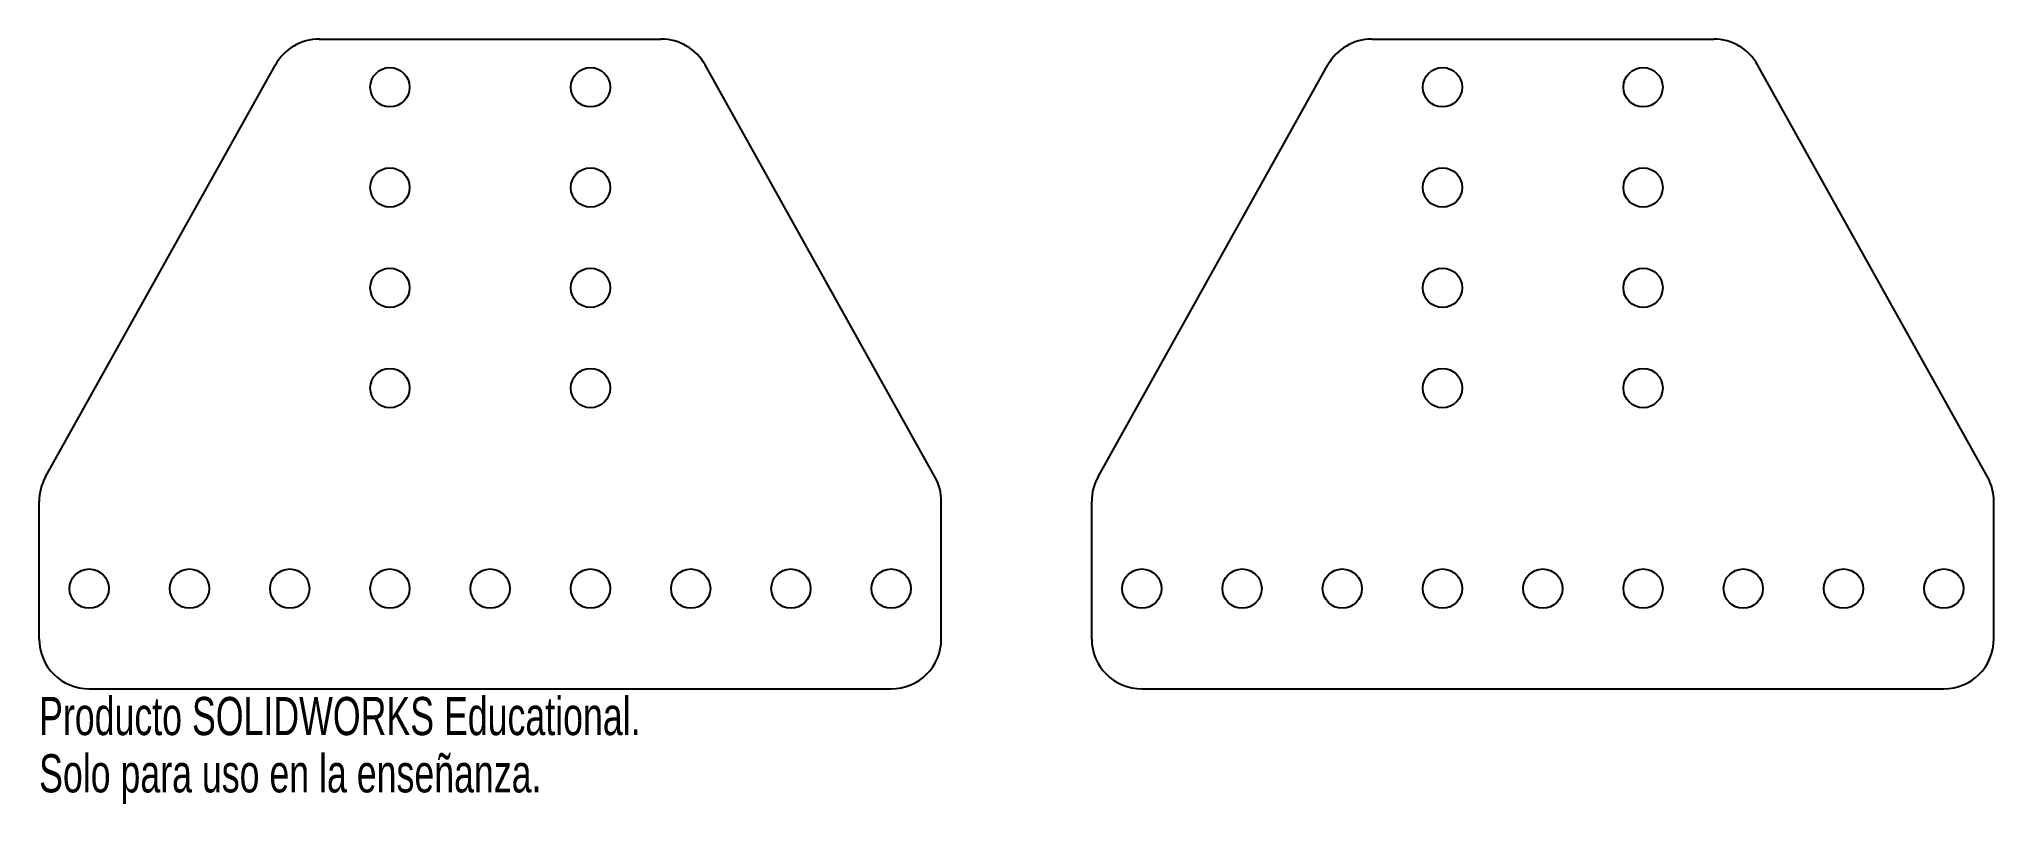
# Model space of a CAD drawing. Header units: inches. Extents: x -4.25 to 5.5, y -1.07 to 2.74.
import ezdxf

# ---------------------------------------------------------------- set-up
doc = ezdxf.new("R2010")
doc.units = ezdxf.units.IN
doc.header["$MEASUREMENT"] = 0
doc.styles.add('SLDTEXTSTYLE0', font='TXT', dxfattribs={"width": 0.7})

msp = doc.modelspace()

# ---------------------------------------------------------------- linework, layer by layer
at = {"color": 7, "linetype": 'Continuous'}
for p, q in [((-2.8532, 2.74), (-1.1468, 2.74)), ((2.3968, 2.74), (4.1032, 2.74)), ((-4.2183, 0.5568), (-3.0715, 2.6118)), ((0.2183, 0.5568), (-0.9285, 2.6118)), ((1.0317, 0.5568), (2.1785, 2.6118)), ((5.4683, 0.5568), (4.3215, 2.6118)), ((-4.25, -0.25), (-4.25, 0.435)), ((0.25, -0.25), (0.25, 0.435)), ((1, -0.25), (1, 0.435)), ((5.5, -0.25), (5.5, 0.435)), ((-4, -0.5), (0, -0.5)), ((1.25, -0.5), (5.25, -0.5))]:
    msp.add_line(p, q, dxfattribs=at)
for centre in [(-2.5, 2.5), (-1.5, 2.5), (2.75, 2.5), (3.75, 2.5), (-2.5, 2), (-1.5, 2), (2.75, 2), (3.75, 2), (-2.5, 1.5), (-1.5, 1.5), (2.75, 1.5), (3.75, 1.5), (-2.5, 1), (-1.5, 1), (2.75, 1), (3.75, 1), (-4, 0), (-3.5, 0), (-3, 0), (-2.5, 0), (-2, 0), (-1.5, 0), (-1, 0), (-0.5, 0), (0, 0), (1.25, 0), (1.75, 0), (2.25, 0), (2.75, 0), (3.25, 0), (3.75, 0), (4.25, 0), (4.75, 0), (5.25, 0)]:
    msp.add_circle(centre, 0.098, dxfattribs=at)
for centre, start, end in [((-2.8532, 2.49), 90, 150.83692), ((-1.1468, 2.49), 29.16308, 90), ((2.3968, 2.49), 90, 150.83692), ((4.1032, 2.49), 29.16308, 90), ((-4, 0.435), 150.83692, 180), ((0, 0.435), 0, 29.16308), ((1.25, 0.435), 150.83692, 180), ((5.25, 0.435), 0, 29.16308), ((-4, -0.25), 180, 270), ((0, -0.25), 270, 0), ((1.25, -0.25), 180, 270), ((5.25, -0.25), 270, 0)]:
    msp.add_arc(centre, 0.25, start, end, dxfattribs=at)

# ---------------------------------------------------------------- texts
at = {"color": 7, "linetype": 'Continuous', "char_height": 0.1903, "attachment_point": 1, "style": 'SLDTEXTSTYLE0'}
for s, insert in [('Producto SOLIDWORKS Educational.', (-4.25, -0.5401)), ('Solo para uso en la enseñanza.', (-4.25, -0.8256))]:
    msp.add_mtext(s, dxfattribs=dict(at, insert=insert))

doc.saveas('drawing.dxf')
